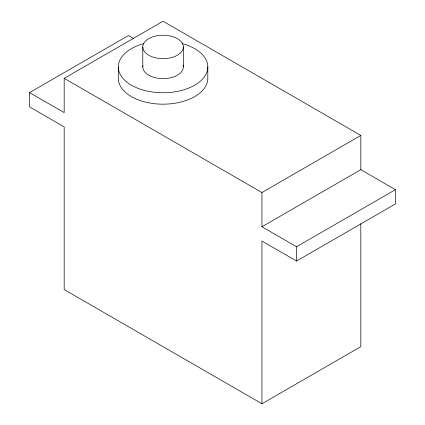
<?xml version="1.0" encoding="UTF-8"?>
<svg xmlns="http://www.w3.org/2000/svg" width="425" height="425" viewBox="0 0 425 425"><rect width="100%" height="100%" fill="white"/><g stroke="black" fill="none" stroke-linecap="round" stroke-linejoin="round"><path stroke-width="0.64" d="M360.825 223.64L360.825 346.662L261.943 403.75L64.175 289.574L64.175 126.868L29.569 106.882L29.569 92.613L128.451 35.525L133.556 38.473M64.175 78.338L163.057 21.25L360.825 135.426L360.825 169.681L261.943 226.769L261.943 192.52L64.175 78.338L64.175 112.593L29.569 92.613M261.943 192.52L360.825 135.426M261.943 226.769L296.549 246.755L395.431 189.662L395.431 203.936L296.549 261.024L261.943 241.044L261.943 403.75M360.825 169.681L395.431 189.662M296.549 246.755L296.549 261.024M207.809 66.922L207.809 78.338A44.747 25.835 0 0 1 163.057 104.173A44.747 25.835 0 0 1 118.309 78.338L118.309 66.922M183.334 46.941A20.278 11.709 0 0 1 152.92 57.078A20.278 11.709 0 0 1 152.92 36.8A20.278 11.709 0 0 1 183.334 46.941L183.334 66.922M142.784 46.941L142.784 66.922M182.394 43.621A44.747 25.835 0 0 1 198.061 83.018A44.747 25.835 0 0 1 128.053 83.018A44.747 25.835 0 0 1 143.719 43.621M183.085 65.089A20.278 11.709 0 0 1 163.593 78.625A20.278 11.709 0 0 1 142.89 65.7"/></g></svg>
